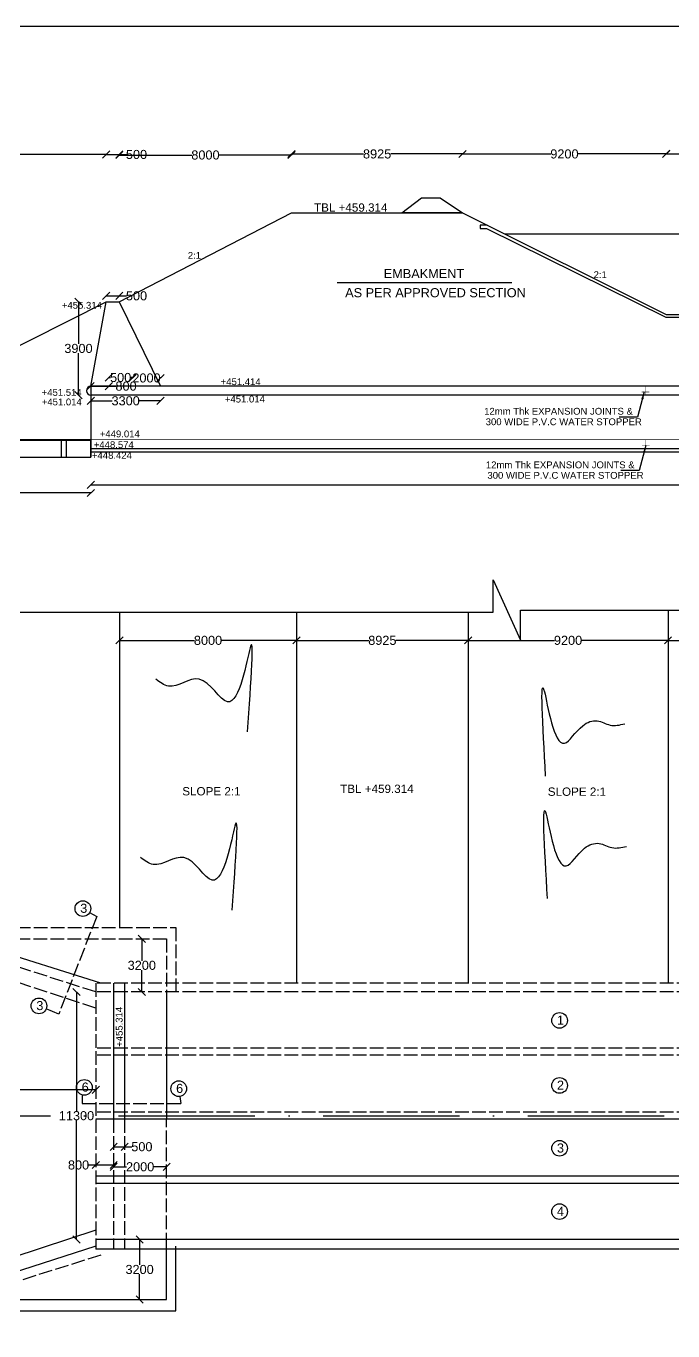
# Model space of a CAD drawing. Header units: millimetres. Extents: x 5124 to 6568637, y 2311 to 91879094.
# Drawn here: x 3852577 to 3861113, y 45937616 to 45954857 of the extents above; entities that cross this region are included whole.
import ezdxf

# ---------------------------------------------------------------- set-up
doc = ezdxf.new("R2010")
doc.units = ezdxf.units.MM
doc.header["$MEASUREMENT"] = 0
doc.linetypes.add('ACAD_ISO02W100', pattern=[15, 12, -3])
doc.linetypes.add('ACAD_ISO10W100', pattern=[18, 12, -3, 0, -3])
for name, color, linetype in [('DIMENSION', 7, 'Continuous'), ('DRAWING', 7, 'Continuous'), ('TEXT', 7, 'Continuous')]:
    doc.layers.add(name, color=color, linetype=linetype)
doc.styles.get("Standard").update_dxf_attribs({"font": 'arial.ttf', "height": 120})
doc.dimstyles.get("Standard").update_dxf_attribs({"dimtxt": 200, "dimasz": 110, "dimexe": 0.18, "dimexo": 0.0625, "dimgap": 0.09, "dimtad": 0, "dimtih": 1, "dimtoh": 1, "dimdec": 0, "dimzin": 0, "dimdsep": 46, "dimtxsty": 'Standard', "dimblk": 'OBLIQUE', "dimcen": 0.09, "dimse1": 1, "dimse2": 1, "dimadec": 0, "dimazin": 0, "dimtfac": 1, "dimtdec": 0, "dimtofl": 0, "dimtmove": 0, "dimatfit": 3, "dimfxl": 1, "dimtolj": 1, "dimtzin": 0, "dimarcsym": 0})

# ---------------------------------------------------------------- blocks, each defined once
blk = doc.blocks.new('_Oblique')
at = {"color": 0, "linetype": 'ByBlock', "lineweight": -2}
blk.add_line((-0.5, -0.5), (0.5, 0.5), dxfattribs=at)
blk = doc.blocks.new('*D133')
at = {"layer": 'Defpoints', "color": 0, "linetype": 'Continuous', "transparency": 16777216}
for p in [(3853634, 45953160), (3848967, 45953099), (3853634, 45951215)]:
    blk.add_point(p, dxfattribs=at)
at = {"layer": 'DIMENSION', "color": 0, "linetype": 'Continuous', "lineweight": -2, "transparency": 16777216}
for p, q in [((3848967, 45953160), (3851081, 45953160)), ((3853634, 45953160), (3851521, 45953160))]:
    blk.add_line(p, q, dxfattribs=at)
at = {"layer": 'DIMENSION', "color": 0, "linetype": 'Continuous', "lineweight": -2, "transparency": 16777216, "xscale": 95, "yscale": 95, "zscale": 95, "rotation": 180}
blk.add_blockref('_Oblique', (3848967, 45953160), dxfattribs=at)
at = {"layer": 'DIMENSION', "color": 0, "linetype": 'Continuous', "lineweight": -2, "transparency": 16777216, "xscale": 95, "yscale": 95, "zscale": 95}
blk.add_blockref('_Oblique', (3853634, 45953160), dxfattribs=at)
at = {"layer": 'DIMENSION', "color": 0, "linetype": 'Continuous', "transparency": 16777216, "insert": (3851301, 45953160), "char_height": 120, "attachment_point": 5}
blk.add_mtext('\\A1;16350', dxfattribs=at)
blk = doc.blocks.new('*D134')
at = {"layer": 'Defpoints', "color": 0, "linetype": 'Continuous', "transparency": 16777216}
for p in [(3853807, 45951292), (3853634, 45951215), (3853807, 45951215)]:
    blk.add_point(p, dxfattribs=at)
at = {"layer": 'DIMENSION', "color": 0, "linetype": 'Continuous', "lineweight": -2, "transparency": 16777216}
for p, q in [((3853634, 45951292), (3853807, 45951292)), ((3853807, 45951292), (3853902, 45951292))]:
    blk.add_line(p, q, dxfattribs=at)
at = {"layer": 'DIMENSION', "color": 0, "linetype": 'Continuous', "lineweight": -2, "transparency": 16777216, "xscale": 95, "yscale": 95, "zscale": 95, "rotation": 180}
blk.add_blockref('_Oblique', (3853634, 45951292), dxfattribs=at)
at = {"layer": 'DIMENSION', "color": 0, "linetype": 'Continuous', "lineweight": -2, "transparency": 16777216, "xscale": 95, "yscale": 95, "zscale": 95}
blk.add_blockref('_Oblique', (3853807, 45951292), dxfattribs=at)
at = {"layer": 'DIMENSION', "color": 0, "linetype": 'Continuous', "transparency": 16777216, "insert": (3854034, 45951292), "char_height": 120, "attachment_point": 5}
blk.add_mtext('\\A1;500', dxfattribs=at)
blk = doc.blocks.new('*D135')
at = {"layer": 'Defpoints', "color": 0, "linetype": 'Continuous', "transparency": 16777216}
for p in [(3853807, 45953160), (3853634, 45953084), (3853807, 45953084)]:
    blk.add_point(p, dxfattribs=at)
at = {"layer": 'DIMENSION', "color": 0, "linetype": 'Continuous', "lineweight": -2, "transparency": 16777216}
for p, q in [((3853634, 45953160), (3853807, 45953160)), ((3853807, 45953160), (3853902, 45953160))]:
    blk.add_line(p, q, dxfattribs=at)
at = {"layer": 'DIMENSION', "color": 0, "linetype": 'Continuous', "lineweight": -2, "transparency": 16777216, "xscale": 95, "yscale": 95, "zscale": 95, "rotation": 180}
blk.add_blockref('_Oblique', (3853634, 45953160), dxfattribs=at)
at = {"layer": 'DIMENSION', "color": 0, "linetype": 'Continuous', "lineweight": -2, "transparency": 16777216, "xscale": 95, "yscale": 95, "zscale": 95}
blk.add_blockref('_Oblique', (3853807, 45953160), dxfattribs=at)
at = {"layer": 'DIMENSION', "color": 0, "linetype": 'Continuous', "transparency": 16777216, "insert": (3854034, 45953160), "char_height": 120, "attachment_point": 5}
blk.add_mtext('\\A1;500', dxfattribs=at)
blk = doc.blocks.new('*D136')
at = {"layer": 'Defpoints', "color": 0, "linetype": 'Continuous', "transparency": 16777216}
for p in [(3853807, 45953160), (3856081, 45953153), (3856081, 45952391)]:
    blk.add_point(p, dxfattribs=at)
at = {"layer": 'DIMENSION', "color": 0, "linetype": 'Continuous', "lineweight": -2, "transparency": 16777216}
for p, q in [((3853807, 45953153), (3854765, 45953153)), ((3856081, 45953153), (3855123, 45953153))]:
    blk.add_line(p, q, dxfattribs=at)
at = {"layer": 'DIMENSION', "color": 0, "linetype": 'Continuous', "lineweight": -2, "transparency": 16777216, "xscale": 95, "yscale": 95, "zscale": 95, "rotation": 180}
blk.add_blockref('_Oblique', (3853807, 45953153), dxfattribs=at)
at = {"layer": 'DIMENSION', "color": 0, "linetype": 'Continuous', "lineweight": -2, "transparency": 16777216, "xscale": 95, "yscale": 95, "zscale": 95}
blk.add_blockref('_Oblique', (3856081, 45953153), dxfattribs=at)
at = {"layer": 'DIMENSION', "color": 0, "linetype": 'Continuous', "transparency": 16777216, "insert": (3854944, 45953153), "char_height": 120, "attachment_point": 5}
blk.add_mtext('\\A1;8000', dxfattribs=at)
blk = doc.blocks.new('*D137')
at = {"layer": 'Defpoints', "color": 0, "linetype": 'Continuous', "transparency": 16777216}
for p in [(3858338, 45953167), (3856081, 45952391), (3858338, 45952391)]:
    blk.add_point(p, dxfattribs=at)
at = {"layer": 'DIMENSION', "color": 0, "linetype": 'Continuous', "lineweight": -2, "transparency": 16777216}
for p, q in [((3856081, 45953167), (3857030, 45953167)), ((3858338, 45953167), (3857390, 45953167))]:
    blk.add_line(p, q, dxfattribs=at)
at = {"layer": 'DIMENSION', "color": 0, "linetype": 'Continuous', "lineweight": -2, "transparency": 16777216, "xscale": 95, "yscale": 95, "zscale": 95, "rotation": 180}
blk.add_blockref('_Oblique', (3856081, 45953167), dxfattribs=at)
at = {"layer": 'DIMENSION', "color": 0, "linetype": 'Continuous', "lineweight": -2, "transparency": 16777216, "xscale": 95, "yscale": 95, "zscale": 95}
blk.add_blockref('_Oblique', (3858338, 45953167), dxfattribs=at)
at = {"layer": 'DIMENSION', "color": 0, "linetype": 'Continuous', "transparency": 16777216, "insert": (3857210, 45953167), "char_height": 120, "attachment_point": 5}
blk.add_mtext('\\A1;8925', dxfattribs=at)
blk = doc.blocks.new('*D138')
at = {"layer": 'Defpoints', "color": 0, "linetype": 'Continuous', "transparency": 16777216}
for p in [(3861025, 45953167), (3858338, 45952391), (3861025, 45951048)]:
    blk.add_point(p, dxfattribs=at)
at = {"layer": 'DIMENSION', "color": 0, "linetype": 'Continuous', "lineweight": -2, "transparency": 16777216}
for p, q in [((3858338, 45953167), (3859503, 45953167)), ((3861025, 45953167), (3859861, 45953167))]:
    blk.add_line(p, q, dxfattribs=at)
at = {"layer": 'DIMENSION', "color": 0, "linetype": 'Continuous', "lineweight": -2, "transparency": 16777216, "xscale": 95, "yscale": 95, "zscale": 95, "rotation": 180}
blk.add_blockref('_Oblique', (3858338, 45953167), dxfattribs=at)
at = {"layer": 'DIMENSION', "color": 0, "linetype": 'Continuous', "lineweight": -2, "transparency": 16777216, "xscale": 95, "yscale": 95, "zscale": 95}
blk.add_blockref('_Oblique', (3861025, 45953167), dxfattribs=at)
at = {"layer": 'DIMENSION', "color": 0, "linetype": 'Continuous', "transparency": 16777216, "insert": (3859682, 45953167), "char_height": 120, "attachment_point": 5}
blk.add_mtext('\\A1;9200', dxfattribs=at)
blk = doc.blocks.new('*D139')
at = {"layer": 'Defpoints', "color": 0, "linetype": 'Continuous', "transparency": 16777216}
for p in [(3865339, 45953169), (3861025, 45951048), (3865339, 45951048)]:
    blk.add_point(p, dxfattribs=at)
at = {"layer": 'DIMENSION', "color": 0, "linetype": 'Continuous', "lineweight": -2, "transparency": 16777216}
for p, q in [((3861025, 45953169), (3862962, 45953169)), ((3865339, 45953169), (3863402, 45953169))]:
    blk.add_line(p, q, dxfattribs=at)
at = {"layer": 'DIMENSION', "color": 0, "linetype": 'Continuous', "lineweight": -2, "transparency": 16777216, "xscale": 95, "yscale": 95, "zscale": 95, "rotation": 180}
blk.add_blockref('_Oblique', (3861025, 45953169), dxfattribs=at)
at = {"layer": 'DIMENSION', "color": 0, "linetype": 'Continuous', "lineweight": -2, "transparency": 16777216, "xscale": 95, "yscale": 95, "zscale": 95}
blk.add_blockref('_Oblique', (3865339, 45953169), dxfattribs=at)
at = {"layer": 'DIMENSION', "color": 0, "linetype": 'Continuous', "transparency": 16777216, "insert": (3863182, 45953169), "char_height": 120, "attachment_point": 5}
blk.add_mtext('\\A1;15000', dxfattribs=at)
blk = doc.blocks.new('*D154')
at = {"layer": 'Defpoints', "color": 0, "linetype": 'Continuous', "transparency": 16777216}
for p in [(3853431, 45949122), (3848843, 45948715), (3853431, 45948688)]:
    blk.add_point(p, dxfattribs=at)
at = {"layer": 'DIMENSION', "color": 0, "linetype": 'Continuous', "lineweight": -2, "transparency": 16777216}
for p, q in [((3848843, 45948688), (3850917, 45948688)), ((3853431, 45948688), (3851357, 45948688))]:
    blk.add_line(p, q, dxfattribs=at)
at = {"layer": 'DIMENSION', "color": 0, "linetype": 'Continuous', "lineweight": -2, "transparency": 16777216, "xscale": 95, "yscale": 95, "zscale": 95, "rotation": 180}
blk.add_blockref('_Oblique', (3848843, 45948688), dxfattribs=at)
at = {"layer": 'DIMENSION', "color": 0, "linetype": 'Continuous', "lineweight": -2, "transparency": 16777216, "xscale": 95, "yscale": 95, "zscale": 95}
blk.add_blockref('_Oblique', (3853431, 45948688), dxfattribs=at)
at = {"layer": 'DIMENSION', "color": 0, "linetype": 'Continuous', "transparency": 16777216, "insert": (3851137, 45948688), "char_height": 120, "attachment_point": 5}
blk.add_mtext('\\A1;16050', dxfattribs=at)
blk = doc.blocks.new('*D155')
at = {"layer": 'Defpoints', "color": 0, "linetype": 'Continuous', "transparency": 16777216}
for p in [(3853268, 45951215), (3853634, 45951215), (3853431, 45949979)]:
    blk.add_point(p, dxfattribs=at)
at = {"layer": 'DIMENSION', "color": 0, "linetype": 'Continuous', "lineweight": -2, "transparency": 16777216}
for p, q in [((3853268, 45951215), (3853268, 45950659)), ((3853268, 45949979), (3853268, 45950536))]:
    blk.add_line(p, q, dxfattribs=at)
at = {"layer": 'DIMENSION', "color": 0, "linetype": 'Continuous', "lineweight": -2, "transparency": 16777216, "xscale": 95, "yscale": 95, "zscale": 95}
for p, rotation in [((3853268, 45951215), 90), ((3853268, 45949979), 270)]:
    blk.add_blockref('_Oblique', p, dxfattribs=dict(at, rotation=rotation))
at = {"layer": 'DIMENSION', "color": 0, "linetype": 'Continuous', "transparency": 16777216, "insert": (3853268, 45950597), "char_height": 120, "attachment_point": 5}
blk.add_mtext('\\A1;3900', dxfattribs=at)
blk = doc.blocks.new('*D156')
at = {"layer": 'Defpoints', "color": 0, "linetype": 'Continuous', "transparency": 16777216}
for p in [(3853426, 45950098), (3853668, 45950099), (3853668, 45950099)]:
    blk.add_point(p, dxfattribs=at)
at = {"layer": 'DIMENSION', "color": 0, "linetype": 'Continuous', "lineweight": -2, "transparency": 16777216}
for p, q in [((3853426, 45950099), (3853668, 45950099)), ((3853668, 45950099), (3853763, 45950099))]:
    blk.add_line(p, q, dxfattribs=at)
at = {"layer": 'DIMENSION', "color": 0, "linetype": 'Continuous', "lineweight": -2, "transparency": 16777216, "xscale": 95, "yscale": 95, "zscale": 95, "rotation": 180}
blk.add_blockref('_Oblique', (3853426, 45950099), dxfattribs=at)
at = {"layer": 'DIMENSION', "color": 0, "linetype": 'Continuous', "lineweight": -2, "transparency": 16777216, "xscale": 95, "yscale": 95, "zscale": 95}
blk.add_blockref('_Oblique', (3853668, 45950099), dxfattribs=at)
at = {"layer": 'DIMENSION', "color": 0, "linetype": 'Continuous', "transparency": 16777216, "insert": (3853896, 45950099), "char_height": 120, "attachment_point": 5}
blk.add_mtext('\\A1;800', dxfattribs=at)
blk = doc.blocks.new('*D157')
at = {"layer": 'Defpoints', "color": 0, "linetype": 'Continuous', "transparency": 16777216}
for p in [(3853981, 45950213), (3853668, 45950099), (3853981, 45950099)]:
    blk.add_point(p, dxfattribs=at)
at = {"layer": 'DIMENSION', "color": 0, "linetype": 'Continuous', "lineweight": -2, "transparency": 16777216}
for p, q in [((3853668, 45950213), (3853692, 45950213)), ((3853981, 45950213), (3853957, 45950213))]:
    blk.add_line(p, q, dxfattribs=at)
at = {"layer": 'DIMENSION', "color": 0, "linetype": 'Continuous', "lineweight": -2, "transparency": 16777216, "xscale": 95, "yscale": 95, "zscale": 95, "rotation": 180}
blk.add_blockref('_Oblique', (3853668, 45950213), dxfattribs=at)
at = {"layer": 'DIMENSION', "color": 0, "linetype": 'Continuous', "lineweight": -2, "transparency": 16777216, "xscale": 95, "yscale": 95, "zscale": 95}
blk.add_blockref('_Oblique', (3853981, 45950213), dxfattribs=at)
at = {"layer": 'DIMENSION', "color": 0, "linetype": 'Continuous', "transparency": 16777216, "insert": (3853825, 45950213), "char_height": 120, "attachment_point": 5}
blk.add_mtext('\\A1;500', dxfattribs=at)
blk = doc.blocks.new('*D158')
at = {"layer": 'Defpoints', "color": 0, "linetype": 'Continuous', "transparency": 16777216}
for p in [(3854351, 45950207), (3853981, 45950099), (3854351, 45950099)]:
    blk.add_point(p, dxfattribs=at)
at = {"layer": 'DIMENSION', "color": 0, "linetype": 'Continuous', "lineweight": -2, "transparency": 16777216}
for p, q in [((3853981, 45950207), (3853986, 45950207)), ((3854351, 45950207), (3854346, 45950207))]:
    blk.add_line(p, q, dxfattribs=at)
at = {"layer": 'DIMENSION', "color": 0, "linetype": 'Continuous', "lineweight": -2, "transparency": 16777216, "xscale": 95, "yscale": 95, "zscale": 95, "rotation": 180}
blk.add_blockref('_Oblique', (3853981, 45950207), dxfattribs=at)
at = {"layer": 'DIMENSION', "color": 0, "linetype": 'Continuous', "lineweight": -2, "transparency": 16777216, "xscale": 95, "yscale": 95, "zscale": 95}
blk.add_blockref('_Oblique', (3854351, 45950207), dxfattribs=at)
at = {"layer": 'DIMENSION', "color": 0, "linetype": 'Continuous', "transparency": 16777216, "insert": (3854166, 45950207), "char_height": 120, "attachment_point": 5}
blk.add_mtext('\\A1;2000', dxfattribs=at)
blk = doc.blocks.new('*D159')
at = {"layer": 'Defpoints', "color": 0, "linetype": 'Continuous', "transparency": 16777216}
for p in [(3853431, 45950099), (3854351, 45950099), (3854351, 45949905)]:
    blk.add_point(p, dxfattribs=at)
at = {"layer": 'DIMENSION', "color": 0, "linetype": 'Continuous', "lineweight": -2, "transparency": 16777216}
for p, q in [((3853431, 45949905), (3853712, 45949905)), ((3854351, 45949905), (3854070, 45949905))]:
    blk.add_line(p, q, dxfattribs=at)
at = {"layer": 'DIMENSION', "color": 0, "linetype": 'Continuous', "lineweight": -2, "transparency": 16777216, "xscale": 95, "yscale": 95, "zscale": 95, "rotation": 180}
blk.add_blockref('_Oblique', (3853431, 45949905), dxfattribs=at)
at = {"layer": 'DIMENSION', "color": 0, "linetype": 'Continuous', "lineweight": -2, "transparency": 16777216, "xscale": 95, "yscale": 95, "zscale": 95}
blk.add_blockref('_Oblique', (3854351, 45949905), dxfattribs=at)
at = {"layer": 'DIMENSION', "color": 0, "linetype": 'Continuous', "transparency": 16777216, "insert": (3853891, 45949905), "char_height": 120, "attachment_point": 5}
blk.add_mtext('\\A1;3300', dxfattribs=at)
blk = doc.blocks.new('*D163')
at = {"layer": 'Defpoints', "color": 0, "linetype": 'Continuous', "transparency": 16777216}
for p in [(3853431, 45949162), (3872076, 45949179), (3872076, 45948796)]:
    blk.add_point(p, dxfattribs=at)
at = {"layer": 'DIMENSION', "color": 0, "linetype": 'Continuous', "lineweight": -2, "transparency": 16777216}
for p, q in [((3853431, 45948796), (3862527, 45948796)), ((3872076, 45948796), (3862980, 45948796))]:
    blk.add_line(p, q, dxfattribs=at)
at = {"layer": 'DIMENSION', "color": 0, "linetype": 'Continuous', "lineweight": -2, "transparency": 16777216, "xscale": 95, "yscale": 95, "zscale": 95, "rotation": 180}
blk.add_blockref('_Oblique', (3853431, 45948796), dxfattribs=at)
at = {"layer": 'DIMENSION', "color": 0, "linetype": 'Continuous', "lineweight": -2, "transparency": 16777216, "xscale": 95, "yscale": 95, "zscale": 95}
blk.add_blockref('_Oblique', (3872076, 45948796), dxfattribs=at)
at = {"layer": 'DIMENSION', "color": 0, "linetype": 'Continuous', "transparency": 16777216, "insert": (3862753, 45948796), "char_height": 120, "attachment_point": 5}
blk.add_mtext('\\A1;65925', dxfattribs=at)
blk = doc.blocks.new('*D183')
at = {"layer": 'Defpoints', "color": 0, "linetype": 'Continuous', "transparency": 16777216}
for p in [(3853496, 45939808), (3853496, 45939808), (3853732, 45939808)]:
    blk.add_point(p, dxfattribs=at)
at = {"layer": 'DIMENSION', "color": 0, "linetype": 'Continuous', "lineweight": -2, "transparency": 16777216}
for p, q in [((3853496, 45939808), (3853401, 45939808)), ((3853732, 45939808), (3853496, 45939808))]:
    blk.add_line(p, q, dxfattribs=at)
at = {"layer": 'DIMENSION', "color": 0, "linetype": 'Continuous', "lineweight": -2, "transparency": 16777216, "xscale": 95, "yscale": 95, "zscale": 95, "rotation": 180}
blk.add_blockref('_Oblique', (3853496, 45939808), dxfattribs=at)
at = {"layer": 'DIMENSION', "color": 0, "linetype": 'Continuous', "lineweight": -2, "transparency": 16777216, "xscale": 95, "yscale": 95, "zscale": 95}
blk.add_blockref('_Oblique', (3853732, 45939808), dxfattribs=at)
at = {"layer": 'DIMENSION', "color": 0, "linetype": 'Continuous', "transparency": 16777216, "insert": (3853269, 45939808), "char_height": 120, "attachment_point": 5}
blk.add_mtext('\\A1;800', dxfattribs=at)
blk = doc.blocks.new('*D184')
at = {"layer": 'Defpoints', "color": 0, "linetype": 'Continuous', "transparency": 16777216}
for p in [(3853732, 45939784), (3854432, 45939784), (3854432, 45939784)]:
    blk.add_point(p, dxfattribs=at)
at = {"layer": 'DIMENSION', "color": 0, "linetype": 'Continuous', "lineweight": -2, "transparency": 16777216}
for p, q in [((3853732, 45939784), (3853902, 45939784)), ((3854432, 45939784), (3854262, 45939784))]:
    blk.add_line(p, q, dxfattribs=at)
at = {"layer": 'DIMENSION', "color": 0, "linetype": 'Continuous', "lineweight": -2, "transparency": 16777216, "xscale": 95, "yscale": 95, "zscale": 95, "rotation": 180}
blk.add_blockref('_Oblique', (3853732, 45939784), dxfattribs=at)
at = {"layer": 'DIMENSION', "color": 0, "linetype": 'Continuous', "lineweight": -2, "transparency": 16777216, "xscale": 95, "yscale": 95, "zscale": 95}
blk.add_blockref('_Oblique', (3854432, 45939784), dxfattribs=at)
at = {"layer": 'DIMENSION', "color": 0, "linetype": 'Continuous', "transparency": 16777216, "insert": (3854082, 45939784), "char_height": 120, "attachment_point": 5}
blk.add_mtext('\\A1;2000', dxfattribs=at)
blk = doc.blocks.new('*D185')
at = {"layer": 'Defpoints', "color": 0, "linetype": 'Continuous', "transparency": 16777216}
for p in [(3853732, 45940049), (3853878, 45940049), (3853878, 45940049)]:
    blk.add_point(p, dxfattribs=at)
at = {"layer": 'DIMENSION', "color": 0, "linetype": 'Continuous', "lineweight": -2, "transparency": 16777216}
for p, q in [((3853732, 45940049), (3853878, 45940049)), ((3853878, 45940049), (3853973, 45940049))]:
    blk.add_line(p, q, dxfattribs=at)
at = {"layer": 'DIMENSION', "color": 0, "linetype": 'Continuous', "lineweight": -2, "transparency": 16777216, "xscale": 95, "yscale": 95, "zscale": 95, "rotation": 180}
blk.add_blockref('_Oblique', (3853732, 45940049), dxfattribs=at)
at = {"layer": 'DIMENSION', "color": 0, "linetype": 'Continuous', "lineweight": -2, "transparency": 16777216, "xscale": 95, "yscale": 95, "zscale": 95}
blk.add_blockref('_Oblique', (3853878, 45940049), dxfattribs=at)
at = {"layer": 'DIMENSION', "color": 0, "linetype": 'Continuous', "transparency": 16777216, "insert": (3854105, 45940049), "char_height": 120, "attachment_point": 5}
blk.add_mtext('\\A1;500', dxfattribs=at)
blk = doc.blocks.new('*D186')
at = {"layer": 'Defpoints', "color": 0, "linetype": 'Continuous', "transparency": 16777216}
for p in [(3853242, 45942094), (3853496, 45942094), (3853496, 45938823)]:
    blk.add_point(p, dxfattribs=at)
at = {"layer": 'DIMENSION', "color": 0, "linetype": 'Continuous', "lineweight": -2, "transparency": 16777216}
for p, q in [((3853242, 45942094), (3853242, 45940520)), ((3853242, 45938823), (3853242, 45940397))]:
    blk.add_line(p, q, dxfattribs=at)
at = {"layer": 'DIMENSION', "color": 0, "linetype": 'Continuous', "lineweight": -2, "transparency": 16777216, "xscale": 95, "yscale": 95, "zscale": 95}
for p, rotation in [((3853242, 45942094), 90), ((3853242, 45938823), 270)]:
    blk.add_blockref('_Oblique', p, dxfattribs=dict(at, rotation=rotation))
at = {"layer": 'DIMENSION', "color": 0, "linetype": 'Continuous', "transparency": 16777216, "insert": (3853242, 45940459), "char_height": 120, "attachment_point": 5}
blk.add_mtext('\\A1;11300', dxfattribs=at)
blk = doc.blocks.new('*D187')
at = {"layer": 'Defpoints', "color": 0, "linetype": 'Continuous', "transparency": 16777216}
for p in [(3854075, 45938823), (3854075, 45938031), (3854075, 45938031)]:
    blk.add_point(p, dxfattribs=at)
at = {"layer": 'DIMENSION', "color": 0, "linetype": 'Continuous', "lineweight": -2, "transparency": 16777216}
for p, q in [((3854075, 45938823), (3854075, 45938488)), ((3854075, 45938031), (3854075, 45938366))]:
    blk.add_line(p, q, dxfattribs=at)
at = {"layer": 'DIMENSION', "color": 0, "linetype": 'Continuous', "lineweight": -2, "transparency": 16777216, "xscale": 95, "yscale": 95, "zscale": 95}
for p, rotation in [((3854075, 45938823), 90), ((3854075, 45938031), 270)]:
    blk.add_blockref('_Oblique', p, dxfattribs=dict(at, rotation=rotation))
at = {"layer": 'DIMENSION', "color": 0, "linetype": 'Continuous', "transparency": 16777216, "insert": (3854075, 45938427), "char_height": 120, "attachment_point": 5}
blk.add_mtext('\\A1;3200', dxfattribs=at)
blk = doc.blocks.new('*D188')
at = {"layer": 'Defpoints', "color": 0, "linetype": 'Continuous', "transparency": 16777216}
for p in [(3848859, 45940857), (3853496, 45940802), (3853496, 45940802)]:
    blk.add_point(p, dxfattribs=at)
at = {"layer": 'DIMENSION', "color": 0, "linetype": 'Continuous', "lineweight": -2, "transparency": 16777216}
for p, q in [((3848859, 45940802), (3850958, 45940802)), ((3853496, 45940802), (3851398, 45940802))]:
    blk.add_line(p, q, dxfattribs=at)
at = {"layer": 'DIMENSION', "color": 0, "linetype": 'Continuous', "lineweight": -2, "transparency": 16777216, "xscale": 95, "yscale": 95, "zscale": 95, "rotation": 180}
blk.add_blockref('_Oblique', (3848859, 45940802), dxfattribs=at)
at = {"layer": 'DIMENSION', "color": 0, "linetype": 'Continuous', "lineweight": -2, "transparency": 16777216, "xscale": 95, "yscale": 95, "zscale": 95}
blk.add_blockref('_Oblique', (3853496, 45940802), dxfattribs=at)
at = {"layer": 'DIMENSION', "color": 0, "linetype": 'Continuous', "transparency": 16777216, "insert": (3851178, 45940802), "char_height": 120, "attachment_point": 5}
blk.add_mtext('\\A1;16050', dxfattribs=at)
blk = doc.blocks.new('*D192')
at = {"layer": 'Defpoints', "color": 0, "linetype": 'Continuous', "transparency": 16777216}
for p in [(3854104, 45942797), (3854104, 45942797), (3854104, 45942094)]:
    blk.add_point(p, dxfattribs=at)
at = {"layer": 'DIMENSION', "color": 0, "linetype": 'Continuous', "lineweight": -2, "transparency": 16777216}
for p, q in [((3854104, 45942797), (3854104, 45942507)), ((3854104, 45942094), (3854104, 45942384))]:
    blk.add_line(p, q, dxfattribs=at)
at = {"layer": 'DIMENSION', "color": 0, "linetype": 'Continuous', "lineweight": -2, "transparency": 16777216, "xscale": 95, "yscale": 95, "zscale": 95}
for p, rotation in [((3854104, 45942797), 90), ((3854104, 45942094), 270)]:
    blk.add_blockref('_Oblique', p, dxfattribs=dict(at, rotation=rotation))
at = {"layer": 'DIMENSION', "color": 0, "linetype": 'Continuous', "transparency": 16777216, "insert": (3854104, 45942446), "char_height": 120, "attachment_point": 5}
blk.add_mtext('\\A1;3200', dxfattribs=at)
blk = doc.blocks.new('*D193')
at = {"layer": 'Defpoints', "color": 0, "linetype": 'Continuous', "transparency": 16777216}
for p in [(3853810, 45946740), (3856146, 45946740), (3856146, 45946740)]:
    blk.add_point(p, dxfattribs=at)
at = {"layer": 'DIMENSION', "color": 0, "linetype": 'Continuous', "lineweight": -2, "transparency": 16777216}
for p, q in [((3853810, 45946740), (3854799, 45946740)), ((3856146, 45946740), (3855157, 45946740))]:
    blk.add_line(p, q, dxfattribs=at)
at = {"layer": 'DIMENSION', "color": 0, "linetype": 'Continuous', "lineweight": -2, "transparency": 16777216, "xscale": 95, "yscale": 95, "zscale": 95, "rotation": 180}
blk.add_blockref('_Oblique', (3853810, 45946740), dxfattribs=at)
at = {"layer": 'DIMENSION', "color": 0, "linetype": 'Continuous', "lineweight": -2, "transparency": 16777216, "xscale": 95, "yscale": 95, "zscale": 95}
blk.add_blockref('_Oblique', (3856146, 45946740), dxfattribs=at)
at = {"layer": 'DIMENSION', "color": 0, "linetype": 'Continuous', "transparency": 16777216, "insert": (3854978, 45946740), "char_height": 120, "attachment_point": 5}
blk.add_mtext('\\A1;8000', dxfattribs=at)
blk = doc.blocks.new('*D194')
at = {"layer": 'Defpoints', "color": 0, "linetype": 'Continuous', "transparency": 16777216}
for p in [(3856146, 45946740), (3858411, 45946740), (3858411, 45946740)]:
    blk.add_point(p, dxfattribs=at)
at = {"layer": 'DIMENSION', "color": 0, "linetype": 'Continuous', "lineweight": -2, "transparency": 16777216}
for p, q in [((3856146, 45946740), (3857099, 45946740)), ((3858411, 45946740), (3857459, 45946740))]:
    blk.add_line(p, q, dxfattribs=at)
at = {"layer": 'DIMENSION', "color": 0, "linetype": 'Continuous', "lineweight": -2, "transparency": 16777216, "xscale": 95, "yscale": 95, "zscale": 95, "rotation": 180}
blk.add_blockref('_Oblique', (3856146, 45946740), dxfattribs=at)
at = {"layer": 'DIMENSION', "color": 0, "linetype": 'Continuous', "lineweight": -2, "transparency": 16777216, "xscale": 95, "yscale": 95, "zscale": 95}
blk.add_blockref('_Oblique', (3858411, 45946740), dxfattribs=at)
at = {"layer": 'DIMENSION', "color": 0, "linetype": 'Continuous', "transparency": 16777216, "insert": (3857279, 45946740), "char_height": 120, "attachment_point": 5}
blk.add_mtext('\\A1;8925', dxfattribs=at)
blk = doc.blocks.new('*D195')
at = {"layer": 'Defpoints', "color": 0, "linetype": 'Continuous', "transparency": 16777216}
for p in [(3858411, 45946740), (3861049, 45946740), (3861049, 45946740)]:
    blk.add_point(p, dxfattribs=at)
at = {"layer": 'DIMENSION', "color": 0, "linetype": 'Continuous', "lineweight": -2, "transparency": 16777216}
for p, q in [((3858411, 45946740), (3859551, 45946740)), ((3861049, 45946740), (3859909, 45946740))]:
    blk.add_line(p, q, dxfattribs=at)
at = {"layer": 'DIMENSION', "color": 0, "linetype": 'Continuous', "lineweight": -2, "transparency": 16777216, "xscale": 95, "yscale": 95, "zscale": 95, "rotation": 180}
blk.add_blockref('_Oblique', (3858411, 45946740), dxfattribs=at)
at = {"layer": 'DIMENSION', "color": 0, "linetype": 'Continuous', "lineweight": -2, "transparency": 16777216, "xscale": 95, "yscale": 95, "zscale": 95}
blk.add_blockref('_Oblique', (3861049, 45946740), dxfattribs=at)
at = {"layer": 'DIMENSION', "color": 0, "linetype": 'Continuous', "transparency": 16777216, "insert": (3859730, 45946740), "char_height": 120, "attachment_point": 5}
blk.add_mtext('\\A1;9200', dxfattribs=at)
blk = doc.blocks.new('*D196')
at = {"layer": 'Defpoints', "color": 0, "linetype": 'Continuous', "transparency": 16777216}
for p in [(3861049, 45946740), (3865367, 45946740), (3865367, 45946740)]:
    blk.add_point(p, dxfattribs=at)
at = {"layer": 'DIMENSION', "color": 0, "linetype": 'Continuous', "lineweight": -2, "transparency": 16777216}
for p, q in [((3861049, 45946740), (3862988, 45946740)), ((3865367, 45946740), (3863428, 45946740))]:
    blk.add_line(p, q, dxfattribs=at)
at = {"layer": 'DIMENSION', "color": 0, "linetype": 'Continuous', "lineweight": -2, "transparency": 16777216, "xscale": 95, "yscale": 95, "zscale": 95, "rotation": 180}
blk.add_blockref('_Oblique', (3861049, 45946740), dxfattribs=at)
at = {"layer": 'DIMENSION', "color": 0, "linetype": 'Continuous', "lineweight": -2, "transparency": 16777216, "xscale": 95, "yscale": 95, "zscale": 95}
blk.add_blockref('_Oblique', (3865367, 45946740), dxfattribs=at)
at = {"layer": 'DIMENSION', "color": 0, "linetype": 'Continuous', "transparency": 16777216, "insert": (3863208, 45946740), "char_height": 120, "attachment_point": 5}
blk.add_mtext('\\A1;15000', dxfattribs=at)

msp = doc.modelspace()

# ---------------------------------------------------------------- linework, layer by layer
at = {"layer": 'DIMENSION', "linetype": 'Continuous', "const_width": 5}
for points in [[(3860751.9, 45950022.1), (3860701.8, 45950022.1)], [(3860751.9, 45950098.6), (3860751.9, 45949979.3)], [(3860751.9, 45950022.1), (3860804.4, 45950022.1)], [(3860756.1, 45949391.5), (3860756.1, 45949272.2)], [(3860756.1, 45949314.9), (3860706.1, 45949314.9)], [(3860756.1, 45949314.9), (3860808.7, 45949314.9)]]:
    msp.add_lwpolyline(points, dxfattribs=at)
at = {"layer": 'DIMENSION', "linetype": 'Continuous'}
for points in [[(3855497.3, 45945532.1), (3855534.3, 45946641.6), (3855234.8, 45945928.1), (3854861.3, 45946227.1), (3854456.3, 45946135.1), (3854290.3, 45946227.1)], [(3859434.3, 45944947.4), (3859417.8, 45946061.4), (3859682.8, 45945380.4), (3859923.8, 45945612.9), (3860116.3, 45945676.9), (3860284.8, 45945620.9), (3860477.3, 45945636.9)], [(3859458.2, 45943327.9), (3859441.7, 45944441.9), (3859706.7, 45943760.9), (3859947.7, 45943993.4), (3860140.2, 45944057.4), (3860308.7, 45944001.4), (3860501.2, 45944017.4)], [(3855295.3, 45943175.1), (3855332.3, 45944284.6), (3855032.8, 45943571.1), (3854659.3, 45943870.1), (3854254.3, 45943778.1), (3854088.3, 45943870.1)]]:
    msp.add_spline(points, degree=3, dxfattribs=at)
at = {"layer": 'DRAWING', "linetype": 'Continuous'}
for points in [[(3845063.1, 45954856.8), (3883354.8, 45954856.8), (3883354.8, 45928035), (3845063.1, 45928035)], [(3858338.2, 45952391), (3857534.3, 45952391), (3857794, 45952585.6), (3858039.9, 45952585.6)]]:
    msp.add_lwpolyline(points, close=True, dxfattribs=at)
for points in [[(3853806.9, 45951215.2), (3856081.3, 45952391), (3858338.2, 45952391), (3861025.2, 45951047.9), (3865338.6, 45951047.9), (3868071.8, 45952391), (3869517.2, 45952391), (3871693.4, 45951301), (3871849.4, 45951301), (3872090.8, 45950100.4)], [(3858663.3, 45952228.5), (3858569.4, 45952228.5), (3858569.4, 45952181.5), (3858652.3, 45952181.5), (3861020.1, 45951009.9), (3865344.2, 45951009.9), (3867833.8, 45952242.2), (3867929.7, 45952242.2), (3867949.9, 45952242.2), (3867949.9, 45952276.5), (3867840.2, 45952277.2)], [(3858899.1, 45952110.6), (3867506.3, 45952113.1)], [(3856683.6, 45951468.9), (3858988.6, 45951468.9)], [(3848967, 45950197.9), (3851616.1, 45950197.9), (3853634.2, 45951215.2), (3853806.9, 45951215.2), (3854351.4, 45950098.6)], [(3853430.6, 45950098.6), (3853634.2, 45951215.2)], [(3853430.6, 45950098.6), (3853430.6, 45949162)], [(3872076.2, 45950098.6), (3853430.6, 45950098.6)], [(3872076.2, 45949979.3), (3853430.6, 45949979.3)], [(3853430.6, 45949382), (3848716.9, 45949382)], [(3848922.6, 45949162), (3853430.6, 45949162), (3853430.6, 45949391.5), (3849153.4, 45949391.5)], [(3853038.1, 45949382), (3853038.1, 45949162)], [(3853107.2, 45949382), (3853107.2, 45949162)], [(3872076.2, 45949272.2), (3853430.6, 45949272.2)], [(3872076.2, 45949228.6), (3853430.6, 45949228.6)], [(3846349.7, 45940456.1), (3846349.7, 45940730.6), (3846474.9, 45940730.6), (3846527, 45940730.6), (3846210.7, 45940820.8), (3846367.1, 45940820.8), (3846367.1, 45947112), (3858743.6, 45947112), (3858743.6, 45947540.5), (3859103.2, 45946743.2), (3859103.2, 45947137.4), (3863191.7, 45947137.4), (3866305.8, 45947137.4), (3866571.2, 45946821.5), (3866571.2, 45947341.8), (3866703.2, 45947059.8), (3877705.7, 45947059.8), (3877705.7, 45938071), (3877530.9, 45938071), (3877882.7, 45937923.8), (3877705.7, 45937923.8), (3877705.7, 45934466.6), (3846371.5, 45934466.6), (3846349.7, 45940456.1)], [(3853810.1, 45947112), (3853810.1, 45942946.9)], [(3856146.3, 45947112), (3856146.3, 45942211.4)], [(3858411.4, 45947112), (3858411.4, 45942211.4)], [(3861049.5, 45947137.4), (3861049.5, 45942211.4)], [(3853562.4, 45942211.4), (3849032.7, 45943639.3), (3849032.7, 45944944.8)], [(3853732.4, 45942211.4), (3853732.4, 45940414)], [(3853877.6, 45942211.4), (3853877.6, 45940414)], [(3854431.6, 45942094.3), (3854431.6, 45940414)], [(3872144.6, 45940414), (3853496.1, 45940414)], [(3872144.6, 45939661.6), (3853496.1, 45939661.6)], [(3872144.6, 45939565.1), (3853496.1, 45939565.1)], [(3853496.1, 45938945.7), (3848762.9, 45937389.1), (3848762.9, 45935769.9), (3849286, 45935769.9), (3849286, 45936884), (3852003.2, 45937881.2), (3854551.3, 45937881.2), (3854551.3, 45938733.7)], [(3872144.6, 45938823.3), (3853496.1, 45938823.3)], [(3853496.1, 45938733.7), (3848872.7, 45937243.4), (3848872.7, 45935883.3), (3849180.4, 45935883.3), (3849180.4, 45937008.5), (3852000.3, 45938030.9), (3854431.6, 45938030.9), (3854431.6, 45938733.7)], [(3872144.6, 45938695.2), (3853496.1, 45938695.2)]]:
    msp.add_lwpolyline(points, dxfattribs=at)
at = {"layer": 'DRAWING', "linetype": 'Continuous', "const_width": 10}
msp.add_lwpolyline([(3872076.2, 45949391.5), (3853430.6, 45949391.5)], dxfattribs=at)
at = {"layer": 'DRAWING', "linetype": 'ACAD_ISO02W100', "ltscale": 15}
for points in [[(3853496.1, 45941882.3), (3848762.9, 45943438.9), (3848762.9, 45945058.1), (3849286, 45945058.1), (3849286, 45943944), (3852003.2, 45942946.9), (3854551.3, 45942946.9), (3854551.3, 45942094.3)], [(3853496.1, 45942094.3), (3848872.7, 45943584.6), (3848872.7, 45944944.8), (3849180.4, 45944944.8), (3849180.4, 45943819.5), (3852000.3, 45942797.2), (3854431.6, 45942797.2), (3854431.6, 45942094.3)], [(3853415.8, 45943144.7), (3853508.9, 45943093.5), (3853007.8, 45941800.9), (3852842.1, 45941870.8)], [(3853496.1, 45942211.4), (3853496.1, 45938695.2)], [(3872144.6, 45942211.4), (3853496.1, 45942211.4)], [(3872144.6, 45942094.3), (3853496.1, 45942094.3)], [(3872144.6, 45941350.8), (3853496.1, 45941350.8)], [(3872144.6, 45941257.9), (3853496.1, 45941257.9)], [(3853315.2, 45940734.7), (3853315.2, 45940622.9), (3854624.2, 45940622.9), (3854608.8, 45940714.5)], [(3872144.6, 45940508), (3853496.1, 45940508)], [(3853732.4, 45940414), (3853732.4, 45938695.2)], [(3853877.6, 45940414), (3853877.6, 45938695.2)], [(3854431.6, 45938733.7), (3854431.6, 45940414)], [(3853562.4, 45938616.6), (3849032.7, 45937188.8), (3849032.7, 45935883.3)]]:
    msp.add_lwpolyline(points, dxfattribs=at)
at = {"layer": 'DRAWING', "linetype": 'ACAD_ISO10W100', "ltscale": 150}
msp.add_lwpolyline([(3845697.4, 45940456.1), (3877817.4, 45940456.1), (3877817.4, 45940978.6)], dxfattribs=at)
at = {"layer": 'DRAWING', "linetype": 'Continuous'}
for centre in [(3853326.1, 45943196.5), (3852746.6, 45941911), (3859618.1, 45941718.4), (3853345.4, 45940833.8), (3854591.6, 45940816.7), (3859618.1, 45940859), (3859618.1, 45940029.3), (3859618.1, 45939192.1)]:
    msp.add_circle(centre, 103.6, dxfattribs=at)
msp.add_arc((3853435.2, 45950039), 59.8, 94.39531, 265.60469, dxfattribs=at)

# ---------------------------------------------------------------- texts
at = {"layer": 'DIMENSION', "linetype": 'Continuous', "char_height": 90, "width": 746.073, "attachment_point": 1}
for insert in [(3854711.2, 45951872.3), (3860067.7, 45951617)]:
    msp.add_mtext('2:1', dxfattribs=dict(at, insert=insert))
at = {"layer": 'DIMENSION', "char_height": 120, "attachment_point": 1}
for s, insert, width in [('3', (3853291.4, 45943260.2), 86.821), ('3', (3852711.8, 45941974.7), 86.821), ('1', (3859583.4, 45941782.1), 791.732), ('6', (3853310.7, 45940897.5), 86.821), ('6', (3854556.8, 45940880.4), 86.821), ('2', (3859583.4, 45940922.7), 791.732), ('3', (3859583.4, 45940093), 791.732), ('4', (3859583.4, 45939255.8), 791.732)]:
    msp.add_mtext(s, dxfattribs=dict(at, insert=insert, width=width))
at = {"layer": 'TEXT'}
for s, height, p in [('TBL +459.314', 110, (3856377.1, 45952404.4)), ('EMBAKMENT', 120, (3857297.2, 45951526.2)), ('AS PER APPROVED SECTION', 120, (3856788.2, 45951274.2)), (' +455.314', 90, (3853014.3, 45951122.7)), (' +451.414', 90, (3855110.4, 45950113.3)), (' +451.514', 90, (3852747.9, 45949971.6)), (' +451.014', 90, (3852749, 45949845.9)), (' +451.014', 90, (3855165.6, 45949883.4)), ('12mm Thk EXPANSION JOINTS &', 90, (3858622.7, 45949722.6)), ('300 WIDE P.V.C WATER STOPPER', 90, (3858642.9, 45949583.5)), (' +449.014', 90, (3853514.9, 45949423.4)), (' +448.574', 90, (3853435.7, 45949280.6)), (' +448.424', 90, (3853410.7, 45949139)), ('12mm Thk EXPANSION JOINTS &', 90, (3858645.5, 45949014.6)), ('300 WIDE P.V.C WATER STOPPER', 90, (3858665.7, 45948875.5)), ('SLOPE 2:1', 110, (3854638.3, 45944691.6)), ('TBL +459.314', 110, (3856722.4, 45944723.9)), ('SLOPE 2:1', 110, (3859462.7, 45944686.1))]:
    msp.add_text(s, height=height, dxfattribs=at).set_placement(p)
msp.add_text('+455.314', height=90, rotation=90.56222, dxfattribs=at).set_placement((3853853.2, 45941370.4))

# ---------------------------------------------------------------- dimensions: what is measured, and where the dimension line sits
at = {"layer": 'DIMENSION', "linetype": 'Continuous'}
for base, p1, p2, text, picture, middle in [((3853634.2, 45953160.5), (3848967, 45953098.8), (3853634.2, 45951215.2), '16350', '*D133', (3851300.6, 45953160.5)), ((3853806.9, 45953160.5), (3853634.2, 45953083.9), (3853806.9, 45953083.9), '500', '*D135', (3854034.3, 45953160.5)), ((3856081.3, 45953152.6), (3853806.9, 45953160.5), (3856081.3, 45952391), '8000', '*D136', (3854944.1, 45953152.6)), ((3858338.2, 45953167.3), (3856081.3, 45952391), (3858338.2, 45952391), '8925', '*D137', (3857209.7, 45953167.3)), ((3861025.2, 45953167.4), (3858338.2, 45952391), (3861025.2, 45951047.9), '9200', '*D138', (3859681.7, 45953167.4)), ((3865338.6, 45953168.9), (3861025.2, 45951047.9), (3865338.6, 45951047.9), '15000', '*D139', (3863181.9, 45953168.9)), ((3853806.9, 45951291.8), (3853634.2, 45951215.2), (3853806.9, 45951215.2), '500', '*D134', (3854034.3, 45951291.8)), ((3853981.3, 45950213.3), (3853668.1, 45950098.6), (3853981.3, 45950098.6), '500', '*D157', (3853824.7, 45950213.3)), ((3854351.4, 45950206.6), (3853981.3, 45950098.6), (3854351.4, 45950098.6), '2000', '*D158', (3854166.3, 45950206.6)), ((3853668.1, 45950098.6), (3853426.3, 45950098.1), (3853668.1, 45950098.6), '800', '*D156', (3853895.6, 45950098.6)), ((3854351.4, 45949904.7), (3853430.6, 45950098.6), (3854351.4, 45950098.6), '3300', '*D159', (3853891, 45949904.7)), ((3872076.2, 45948796.1), (3853430.6, 45949162), (3872076.2, 45949178.8), '65925', '*D163', (3862753.4, 45948796.1)), ((3853430.6, 45948688.3), (3848843, 45948715), (3853430.6, 45949121.6), '16050', '*D154', (3851136.8, 45948688.3)), ((3856146.3, 45946740), (3853810.1, 45946740), (3856146.3, 45946740), '8000', '*D193', (3854978.2, 45946740)), ((3858411.4, 45946740), (3856146.3, 45946740), (3858411.4, 45946740), '8925', '*D194', (3857278.9, 45946740)), ((3861049.5, 45946740), (3858411.4, 45946740), (3861049.5, 45946740), '9200', '*D195', (3859730.4, 45946740)), ((3865366.7, 45946740), (3861049.5, 45946740), (3865366.7, 45946740), '15000', '*D196', (3863208.1, 45946740)), ((3853496.1, 45940802.2), (3848859.3, 45940857), (3853496.1, 45940802.2), '16050', '*D188', (3851177.7, 45940802.2)), ((3853877.6, 45940049.4), (3853732.4, 45940049.4), (3853877.6, 45940049.4), '500', '*D185', (3854105, 45940049.4)), ((3853496.1, 45939808.2), (3853732.4, 45939808.2), (3853496.1, 45939808.2), '800', '*D183', (3853268.6, 45939808.2)), ((3854431.6, 45939783.9), (3853732.4, 45939783.9), (3854431.6, 45939783.9), '2000', '*D184', (3854082, 45939783.9))]:
    dim = msp.add_linear_dim(base=base, p1=p1, p2=p2, text=text, dimstyle='Standard', override={"dimasz": 95, "dimarcsym": 1}, dxfattribs=at)
    dim.commit()
    dim.dimension.update_dxf_attribs({"geometry": picture, "text_midpoint": middle})
for base, p1, p2, text, picture, middle in [((3853268.3, 45951215.2), (3853430.6, 45949979.3), (3853634.2, 45951215.2), '3900', '*D155', (3853268.3, 45950597.2)), ((3854103.9, 45942797.2), (3854103.9, 45942094.3), (3854103.9, 45942797.2), '3200', '*D192', (3854103.9, 45942445.7)), ((3853241.8, 45942094.3), (3853496.1, 45938823.3), (3853496.1, 45942094.3), '11300', '*D186', (3853241.8, 45940458.8)), ((3854074.6, 45938030.9), (3854074.6, 45938823.3), (3854074.6, 45938030.9), '3200', '*D187', (3854074.6, 45938427.1))]:
    dim = msp.add_linear_dim(base=base, p1=p1, p2=p2, angle=90, text=text, dimstyle='Standard', override={"dimasz": 95, "dimarcsym": 1}, dxfattribs=at)
    dim.commit()
    dim.dimension.update_dxf_attribs({"geometry": picture, "text_midpoint": middle})

# ---------------------------------------------------------------- leaders
at = {"layer": 'DRAWING', "linetype": 'Continuous'}
for points in [[(3860735.2, 45950022.4), (3860646.7, 45949690.9), (3860403.7, 45949690.9)], [(3860757.9, 45949314.5), (3860669.4, 45948983), (3860426.4, 45948983)]]:
    msp.add_leader(points, dimstyle='Standard', override={"dimasz": 95, "dimgap": 0.09, "dimtad": 0, "dimarcsym": 1}, dxfattribs=at)

doc.saveas('drawing.dxf')
